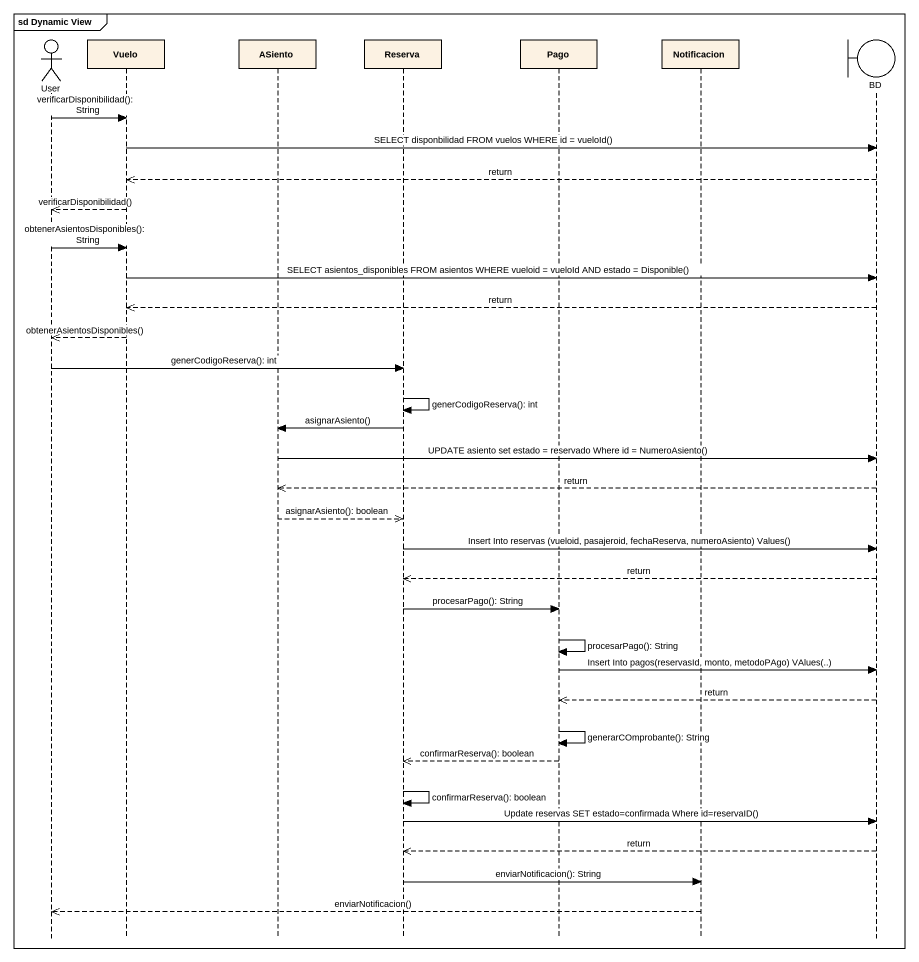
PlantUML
@startuml
mainframe sd Dynamic View
hide footbox
actor User
participant Vuelo
participant ASiento
participant Reserva
participant Pago
participant Notificacion
boundary BD

User -> Vuelo : verificarDisponibilidad(): String
Vuelo -> BD : SELECT disponbilidad FROM vuelos WHERE id = vueloId()
BD -->> Vuelo : return
Vuelo -->> User : verificarDisponibilidad()
User -> Vuelo : obtenerAsientosDisponibles(): String
Vuelo -> BD : SELECT asientos_disponibles FROM asientos WHERE vueloid = vueloId AND estado = Disponible()
BD -->> Vuelo : return
Vuelo -->> User : obtenerAsientosDisponibles()
User -> Reserva : generCodigoReserva(): int
Reserva -> Reserva : generCodigoReserva(): int
Reserva -> ASiento : asignarAsiento()
ASiento -> BD : UPDATE asiento set estado = reservado Where id = NumeroAsiento()
BD -->> ASiento : return
ASiento -->> Reserva : asignarAsiento(): boolean
Reserva -> BD : Insert Into reservas (vueloid, pasajeroid, fechaReserva, numeroAsiento) Values()
BD -->> Reserva : return
Reserva -> Pago : procesarPago(): String
Pago -> Pago : procesarPago(): String
Pago -> BD : Insert Into pagos(reservasId, monto, metodoPAgo) VAlues(..)
BD -->> Pago : return
Pago -> Pago : generarCOmprobante(): String
Pago -->> Reserva : confirmarReserva(): boolean
Reserva -> Reserva : confirmarReserva(): boolean
Reserva -> BD : Update reservas SET estado=confirmada Where id=reservaID()
BD -->> Reserva : return
Reserva -> Notificacion : enviarNotificacion(): String
Notificacion -->> User : enviarNotificacion()
@enduml
